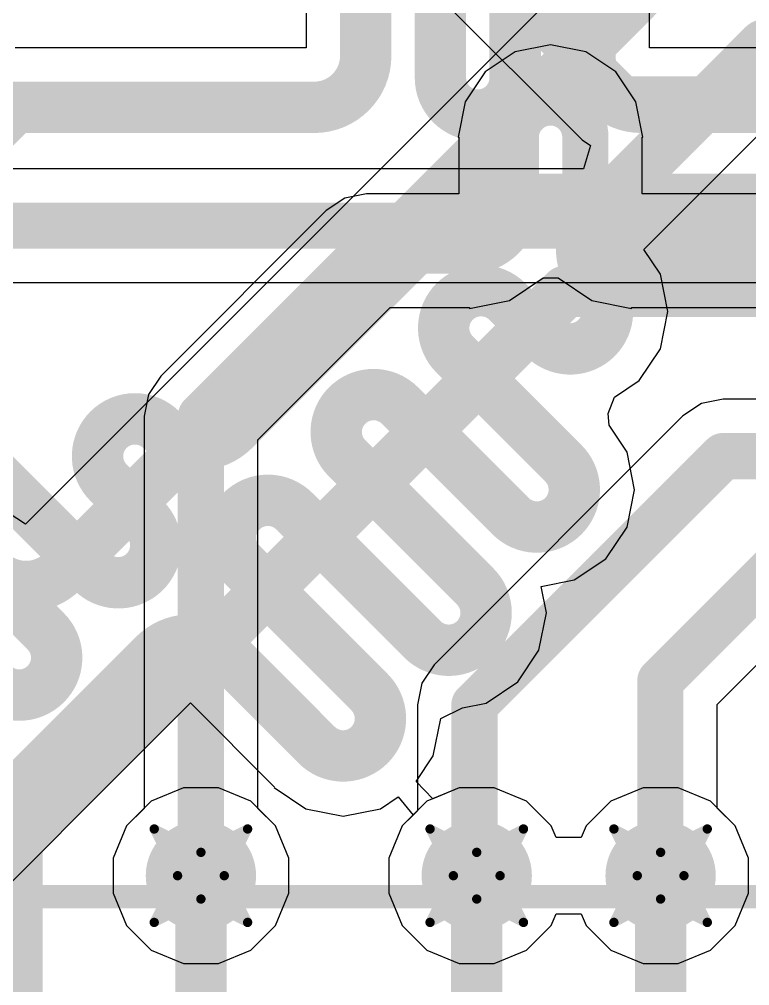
# Model space of a CAD drawing. Header units: inches. Extents: x -3 to 488, y -11 to 93.
# Drawn here: x 73.24 to 77.21, y 14.55 to 19.81 of the extents above; entities that cross this region are included whole.
import ezdxf

# ---------------------------------------------------------------- set-up
doc = ezdxf.new("R2010")
doc.units = ezdxf.units.IN
for name, color, linetype in [('Bottom Layer', 5, 'Continuous'), ('Drill Drawing', 1, 'Continuous'), ('Layer 1', 16, 'Continuous'), ('Layer 2', 76, 'Continuous'), ('Top Layer', 1, 'Continuous'), ('Top Overlay', 2, 'Continuous'), ('Via Holes', 16, 'Continuous')]:
    doc.layers.add(name, color=color, linetype=linetype)

msp = doc.modelspace()

# ---------------------------------------------------------------- hatches: boundary and pattern name
at = {"layer": 'Bottom Layer'}
h = msp.add_hatch(color=5, dxfattribs=at)
edge = h.paths.add_edge_path()
edge.add_arc((74.2274106, 15.15098316), 0.2999994, 0, 360)
h = msp.add_hatch(color=5, dxfattribs=at)
edge = h.paths.add_edge_path()
edge.add_arc((75.72753714, 15.15098824), 0.2999994, 0, 360)
h = msp.add_hatch(color=5, dxfattribs=at)
edge = h.paths.add_edge_path()
edge.add_arc((76.7275326, 15.1509857), 0.2999994, 0, 360)
at = {"layer": 'Layer 1'}
h = msp.add_hatch(color=16, dxfattribs=at)
edge = h.paths.add_edge_path()
edge.add_arc((74.2274106, 15.15098316), 0.2999994, 0, 360)
h = msp.add_hatch(color=16, dxfattribs=at)
edge = h.paths.add_edge_path()
edge.add_arc((75.72753714, 15.15098824), 0.2999994, 0, 360)
h = msp.add_hatch(color=16, dxfattribs=at)
edge = h.paths.add_edge_path()
edge.add_arc((76.7275326, 15.1509857), 0.2999994, 0, 360)
at = {"layer": 'Layer 2'}
h = msp.add_hatch(color=76, dxfattribs=at)
edge = h.paths.add_edge_path()
edge.add_arc((74.2274106, 15.15098316), 0.2999994, 0, 360)
h = msp.add_hatch(color=76, dxfattribs=at)
edge = h.paths.add_edge_path()
edge.add_arc((75.72753714, 15.15098824), 0.2999994, 0, 360)
h = msp.add_hatch(color=76, dxfattribs=at)
edge = h.paths.add_edge_path()
edge.add_arc((76.7275326, 15.1509857), 0.2999994, 0, 360)
at = {"layer": 'Top Layer'}
h = msp.add_hatch(color=1, dxfattribs=at)
edge = h.paths.add_edge_path()
edge.add_arc((74.2274106, 15.15098316), 0.2999994, 0, 360)
h = msp.add_hatch(color=1, dxfattribs=at)
edge = h.paths.add_edge_path()
edge.add_arc((75.72753714, 15.15098824), 0.2999994, 0, 360)
h = msp.add_hatch(color=1, dxfattribs=at)
edge = h.paths.add_edge_path()
edge.add_arc((76.7275326, 15.1509857), 0.2999994, 0, 360)
at = {"layer": 'Via Holes'}
h = msp.add_hatch(color=7, dxfattribs=at)
edge = h.paths.add_edge_path()
edge.add_arc((74.2274106, 15.15098316), 0.1499997, 0, 360)
h = msp.add_hatch(color=7, dxfattribs=at)
edge = h.paths.add_edge_path()
edge.add_arc((75.72753714, 15.15098824), 0.1499997, 0, 360)
h = msp.add_hatch(color=7, dxfattribs=at)
edge = h.paths.add_edge_path()
edge.add_arc((76.7275326, 15.1509857), 0.1499997, 0, 360)

# ---------------------------------------------------------------- linework, layer by layer
at = {"layer": 'Bottom Layer'}
for p, q in [((76.69967134, 20.4888084), (73.27275668, 17.06189374)), ((76.63629072, 18.55634338), (77.42360182, 19.34365448)), ((76.72628546, 18.42165734), (76.63629072, 18.55634338)), ((76.76669686, 18.21849036), (76.72628546, 18.42165734)), ((76.72628546, 18.01532338), (76.76669686, 18.21849036)), ((76.61120059999999, 17.84308598), (76.72628546, 18.01532338)), ((76.47650947999999, 17.7530887), (76.61120059999999, 17.84308598)), ((76.44307545999999, 17.66383564), (76.47650947999999, 17.7530887)), ((76.44715724, 17.6001426), (76.44307545999999, 17.66383564)), ((76.5454781, 17.45299278), (76.44715724, 17.6001426)), ((76.5858895, 17.2498258), (76.5454781, 17.45299278)), ((76.5454781, 17.04665882), (76.5858895, 17.2498258)), ((73.27275668, 17.06189374), (73.13807318, 17.15188594)), ((76.43039323999999, 16.87442142), (76.5454781, 17.04665882)), ((76.25815584, 16.75933656), (76.43039323999999, 16.87442142)), ((76.07772186, 16.72344636), (76.25815584, 16.75933656)), ((76.10625875999999, 16.57998462), (76.07772186, 16.72344636)), ((76.06584735999999, 16.37681764), (76.10625875999999, 16.57998462)), ((75.9507625, 16.20458024), (76.06584735999999, 16.37681764)), ((75.7785251, 16.08949538), (75.9507625, 16.20458024)), ((73.81550388, 15.73555654), (74.17032155999999, 16.09037422)), ((74.17032155999999, 16.09037422), (74.6280194, 15.63267638)), ((75.64936356, 16.06380328), (75.7785251, 16.08949538)), ((75.53152026, 16.00524866), (75.64936356, 16.06380328)), ((75.49110886, 15.80208422), (75.53152026, 16.00524866)), ((75.39872398, 15.66381932), (75.49110886, 15.80208422)), ((71.05126506, 12.97131772), (73.81550388, 15.73555654)), ((75.48809134, 15.56897318), (75.39872398, 15.66381932)), ((74.13237142, 15.62878256), (73.95675836, 15.55604204)), ((74.32244978, 15.62878256), (74.13237142, 15.62878256)), ((74.49806283999999, 15.55604204), (74.32244978, 15.62878256)), ((74.62802955999999, 15.63266114), (74.62521524, 15.62984682)), ((74.62521524, 15.62984682), (74.79745264, 15.51476196)), ((74.6280194, 15.63267638), (74.62802955999999, 15.63266114)), ((75.63249796, 15.62878764), (75.48809134, 15.56897318)), ((75.82257632, 15.62878764), (75.63249796, 15.62878764)), ((75.99818938, 15.55604712), (75.82257632, 15.62878764)), ((76.63249342, 15.6287851), (76.45688035999999, 15.55604458)), ((76.82257177999999, 15.6287851), (76.63249342, 15.6287851)), ((76.99818484, 15.55604458), (76.82257177999999, 15.6287851)), ((73.95675836, 15.55604204), (73.82235172, 15.4216354)), ((74.63246948, 15.4216354), (74.49806283999999, 15.55604204)), ((75.2037866, 15.51476196), (75.30084762, 15.57961578)), ((75.30084762, 15.57961578), (75.38180758, 15.4809698)), ((76.13259602, 15.42164048), (75.99818938, 15.55604712)), ((76.45688035999999, 15.55604458), (76.32247372, 15.42163794)), ((77.13259147999999, 15.42163794), (76.99818484, 15.55604458)), ((74.79745264, 15.51476196), (75.00061962, 15.47435056)), ((75.00061962, 15.47435056), (75.2037866, 15.51476196)), ((75.38180758, 15.4809698), (75.32247826, 15.42164048)), ((73.82235172, 15.4216354), (73.7496112, 15.24602234)), ((74.70521, 15.24602234), (74.63246948, 15.4216354)), ((75.32247826, 15.42164048), (75.24973774, 15.24602742)), ((76.15880374, 15.35837162), (76.13259602, 15.42164048)), ((76.32247372, 15.42163794), (76.29626853999999, 15.35837162)), ((77.205332, 15.24602488), (77.13259147999999, 15.42163794)), ((76.29626853999999, 15.35837162), (76.15880374, 15.35837162)), ((73.7496112, 15.24602234), (73.7496112, 15.05594398)), ((74.70521, 15.05594398), (74.70521, 15.24602234)), ((75.24973774, 15.24602742), (75.24973774, 15.05594906)), ((77.205332, 15.05594652), (77.205332, 15.24602488)), ((73.7496112, 15.05594398), (73.82235172, 14.88033092)), ((74.63246948, 14.88033092), (74.70521, 15.05594398)), ((75.24973774, 15.05594906), (75.32247826, 14.880336)), ((77.13259147999999, 14.88033346), (77.205332, 15.05594652)), ((76.13259602, 14.880336), (76.1588012, 14.94360232)), ((76.1588012, 14.94360232), (76.29626599999999, 14.94360232)), ((76.29626599999999, 14.94360232), (76.32247372, 14.88033346)), ((73.82235172, 14.88033092), (73.95675836, 14.74592428)), ((74.49806283999999, 14.74592428), (74.63246948, 14.88033092)), ((75.32247826, 14.880336), (75.4568849, 14.74592936)), ((75.99818938, 14.74592936), (76.13259602, 14.880336)), ((76.32247372, 14.88033346), (76.45688035999999, 14.74592682)), ((76.99818484, 14.74592682), (77.13259147999999, 14.88033346)), ((73.95675836, 14.74592428), (74.13237142, 14.67318376)), ((74.32244978, 14.67318376), (74.49806283999999, 14.74592428)), ((75.4568849, 14.74592936), (75.63249796, 14.67318884)), ((75.82257632, 14.67318884), (75.99818938, 14.74592936)), ((76.45688035999999, 14.74592682), (76.63249342, 14.6731863)), ((76.82257177999999, 14.6731863), (76.99818484, 14.74592682)), ((74.13237142, 14.67318376), (74.32244978, 14.67318376)), ((75.63249796, 14.67318884), (75.82257632, 14.67318884)), ((76.63249342, 14.6731863), (76.82257177999999, 14.6731863))]:
    msp.add_line(p, q, dxfattribs=at)
for points in [[(73.47373672, 16.80506418, 0.2794, 0.2794, 0), (76.92562211999999, 20.25694958, 0.2794, 0.2794, 0)], [(76.87024758, 19.24810984, 0.2794, 0.2794, 0), (77.28951268, 19.66737494, 0.2794, 0.2794, 0)], [(77.28951268, 19.66737494, 0.2794, 0.2794, 0), (94.62730884, 19.66737494, 0.2794, 0.2794, 0)], [(76.37946116, 18.75732342, 0.2794, 0.2794, 0), (76.87024758, 19.24810984, 0.2794, 0.2794, 0)], [(76.37945862, 18.3621934, 0.2794, 0.2794, -0.4142135623973009), (76.37946116, 18.75732342, 0.2794, 0.2794, 0)], [(76.37945608, 18.36219086, 0.2794, 0.2794, 0), (76.37945862, 18.3621934, 0.2794, 0.2794, 0)], [(76.37945862, 18.3621934, 0.2794, 0.2794, 0), (76.37947894, 18.36217308, 0.2794, 0.2794, 0)], [(76.37948148, 18.36217562, 0.2794, 0.2794, -0.4142135623730951), (76.37948148, 18.0748051, 0.2794, 0.2794, 0)], [(75.60714114, 18.27240948, 0.2794, 0.2794, -0.4142135623730951), (75.89451165999999, 18.27240948, 0.2794, 0.2794, 0)], [(75.60714114, 17.98503896, 0.2794, 0.2794, -0.4142187400102275), (75.60714368, 18.27241202, 0.2794, 0.2794, 0)], [(75.60714114, 18.27240948, 0.2794, 0.2794, 0), (75.60714368, 18.27241202, 0.2794, 0.2794, 0)], [(75.89450912, 18.27240694, 0.2794, 0.2794, 0), (76.09211096, 18.0748051, 0.2794, 0.2794, 0)], [(76.37948401999999, 18.07480764, 0.2794, 0.2794, -0.4142187400102273), (76.09211096, 18.0748051, 0.2794, 0.2794, 0)], [(76.37948148, 18.0748051, 0.2794, 0.2794, 0), (76.37948401999999, 18.07480764, 0.2794, 0.2794, 0)], [(75.60714114, 17.98503896, 0.2794, 0.2794, 0), (76.19867158, 17.39350852, 0.2794, 0.2794, 0)], [(75.02266428, 17.70741442, 0.2794, 0.2794, -0.4142135623730951), (75.3100348, 17.70741442, 0.2794, 0.2794, 0)], [(75.02266428, 17.4200439, 0.2794, 0.2794, -0.4142187400102275), (75.02266681999998, 17.70741696, 0.2794, 0.2794, 0)], [(75.02266428, 17.70741442, 0.2794, 0.2794, 0), (75.02266681999998, 17.70741696, 0.2794, 0.2794, 0)], [(75.31003226, 17.70741188, 0.2794, 0.2794, 0), (75.3100348, 17.70741442, 0.2794, 0.2794, 0)], [(75.3100348, 17.70741442, 0.2794, 0.2794, 0), (75.9113036, 17.10614054, 0.2794, 0.2794, 0)], [(75.02266428, 17.4200439, 0.2794, 0.2794, 0), (75.02266681999998, 17.42004644, 0.2794, 0.2794, 0)], [(75.02266681999998, 17.42004644, 0.2794, 0.2794, 0), (75.71904338, 16.72366988, 0.2794, 0.2794, 0)], [(76.19867412, 17.39351106, 0.2794, 0.2794, -0.4142135623730951), (76.19867412, 17.10614054, 0.2794, 0.2794, 0)], [(74.44792832, 17.13267846, 0.2794, 0.2794, -0.4142135623730951), (74.73529884, 17.13267846, 0.2794, 0.2794, 0)], [(74.44792832, 16.84530794, 0.2794, 0.2794, -0.4142187400102275), (74.44793086, 17.132681, 0.2794, 0.2794, 0)], [(74.44792832, 17.13267846, 0.2794, 0.2794, 0), (74.44793086, 17.132681, 0.2794, 0.2794, 0)], [(74.73529629999999, 17.13267592, 0.2794, 0.2794, 0), (74.73529884, 17.13267846, 0.2794, 0.2794, 0)], [(74.73529884, 17.13267846, 0.2794, 0.2794, 0), (75.43167286, 16.43630444, 0.2794, 0.2794, 0)], [(76.19867665999999, 17.10614308, 0.2794, 0.2794, -0.4142187400102273), (75.9113036, 17.10614054, 0.2794, 0.2794, 0)], [(76.19867412, 17.10614054, 0.2794, 0.2794, 0), (76.19867665999999, 17.10614308, 0.2794, 0.2794, 0)], [(74.44792832, 16.84530794, 0.2794, 0.2794, 0), (74.44793086, 16.84531048, 0.2794, 0.2794, 0)], [(74.44793086, 16.84531048, 0.2794, 0.2794, 0), (75.14430487999999, 16.14893646, 0.2794, 0.2794, 0)], [(73.47373672, 16.80506418, 0.2794, 0.2794, -0.414217327943648), (73.07860416, 16.80506418, 0.2794, 0.2794, 0)], [(75.71904083999999, 16.72366734, 0.2794, 0.2794, 0), (75.71904338, 16.72366988, 0.2794, 0.2794, 0)], [(75.71904338, 16.72366988, 0.2794, 0.2794, -0.414210973538755), (75.71904338, 16.4363019, 0.2794, 0.2794, 0)], [(73.97275527999999, 16.35061754, 0.2794, 0.2794, -0.4142173279678541), (74.36788784, 16.35061754, 0.2794, 0.2794, 0)], [(75.43167032, 16.4363019, 0.2794, 0.2794, 0), (75.43167286, 16.43630444, 0.2794, 0.2794, 0)], [(75.71904592, 16.43630444, 0.2794, 0.2794, -0.4142265065701155), (75.43167032, 16.4363019, 0.2794, 0.2794, 0)], [(75.71904338, 16.4363019, 0.2794, 0.2794, 0), (75.71904592, 16.43630444, 0.2794, 0.2794, 0)], [(73.58659908, 15.96446134, 0.2794, 0.2794, 0), (73.97275527999999, 16.35061754, 0.2794, 0.2794, 0)], [(74.36788784, 16.35061754, 0.2794, 0.2794, 0), (74.8569369, 15.86156848, 0.2794, 0.2794, 0)], [(75.14430234, 16.14893392, 0.2794, 0.2794, 0), (75.14430487999999, 16.14893646, 0.2794, 0.2794, 0)], [(75.14430487999999, 16.14893646, 0.2794, 0.2794, -0.4142135623730951), (75.14430487999999, 15.86156594, 0.2794, 0.2794, 0)], [(70.7275446, 13.10540686, 0.2794, 0.2794, 0), (73.58659908, 15.96446134, 0.2794, 0.2794, 0)], [(74.85693436, 15.86156594, 0.2794, 0.2794, 0), (74.8569369, 15.86156848, 0.2794, 0.2794, 0)], [(75.14430741999999, 15.86156848, 0.2794, 0.2794, -0.4142187400102273), (74.85693436, 15.86156594, 0.2794, 0.2794, 0)], [(75.14430487999999, 15.86156594, 0.2794, 0.2794, 0), (75.14430741999999, 15.86156848, 0.2794, 0.2794, 0)]]:
    msp.add_lwpolyline(points, format="xyseb", dxfattribs=at)
for points in [[(77.21966268, 19.66737494, 0.1397, 0.1397, 1), (77.35936267999999, 19.66737494, 0.1397, 0.1397, 1)], [(77.21966268, 19.66737494, 0.1397, 0.1397, 1), (77.35936267999999, 19.66737494, 0.1397, 0.1397, 1)], [(76.80039758, 19.24810984, 0.1397, 0.1397, 1), (76.94009758, 19.24810984, 0.1397, 0.1397, 1)], [(76.80039758, 19.24810984, 0.1397, 0.1397, 1), (76.94009758, 19.24810984, 0.1397, 0.1397, 1)], [(76.30961115999999, 18.75732342, 0.1397, 0.1397, 1), (76.44931116, 18.75732342, 0.1397, 0.1397, 1)], [(76.30961115999999, 18.75732342, 0.1397, 0.1397, 1), (76.44931116, 18.75732342, 0.1397, 0.1397, 1)], [(76.30960608, 18.36219086, 0.1397, 0.1397, 1), (76.44930607999999, 18.36219086, 0.1397, 0.1397, 1)], [(76.30960861999999, 18.3621934, 0.1397, 0.1397, 1), (76.44930862, 18.3621934, 0.1397, 0.1397, 1)], [(76.30960861999999, 18.3621934, 0.1397, 0.1397, 1), (76.44930862, 18.3621934, 0.1397, 0.1397, 1)], [(76.30960861999999, 18.3621934, 0.1397, 0.1397, 1), (76.44930862, 18.3621934, 0.1397, 0.1397, 1)], [(76.30962894, 18.36217308, 0.1397, 0.1397, 1), (76.44932894, 18.36217308, 0.1397, 0.1397, 1)], [(76.30963148, 18.36217562, 0.1397, 0.1397, 1), (76.44933148, 18.36217562, 0.1397, 0.1397, 1)], [(75.53729114000001, 18.27240948, 0.1397, 0.1397, 1), (75.67699113999998, 18.27240948, 0.1397, 0.1397, 1)], [(75.53729114000001, 18.27240948, 0.1397, 0.1397, 1), (75.67699113999998, 18.27240948, 0.1397, 0.1397, 1)], [(75.53729367999999, 18.27241202, 0.1397, 0.1397, 1), (75.67699368, 18.27241202, 0.1397, 0.1397, 1)], [(75.53729367999999, 18.27241202, 0.1397, 0.1397, 1), (75.67699368, 18.27241202, 0.1397, 0.1397, 1)], [(75.82465911999999, 18.27240694, 0.1397, 0.1397, 1), (75.96435912, 18.27240694, 0.1397, 0.1397, 1)], [(75.82466166, 18.27240948, 0.1397, 0.1397, 1), (75.96436166, 18.27240948, 0.1397, 0.1397, 1)], [(76.02226096, 18.0748051, 0.1397, 0.1397, 1), (76.16196096, 18.0748051, 0.1397, 0.1397, 1)], [(76.02226096, 18.0748051, 0.1397, 0.1397, 1), (76.16196096, 18.0748051, 0.1397, 0.1397, 1)], [(76.30963148, 18.0748051, 0.1397, 0.1397, 1), (76.44933148, 18.0748051, 0.1397, 0.1397, 1)], [(76.30963148, 18.0748051, 0.1397, 0.1397, 1), (76.44933148, 18.0748051, 0.1397, 0.1397, 1)], [(76.30963402, 18.07480764, 0.1397, 0.1397, 1), (76.44933402, 18.07480764, 0.1397, 0.1397, 1)], [(76.30963402, 18.07480764, 0.1397, 0.1397, 1), (76.44933402, 18.07480764, 0.1397, 0.1397, 1)], [(75.53729114000001, 17.98503896, 0.1397, 0.1397, 1), (75.67699113999998, 17.98503896, 0.1397, 0.1397, 1)], [(75.53729114000001, 17.98503896, 0.1397, 0.1397, 1), (75.67699113999998, 17.98503896, 0.1397, 0.1397, 1)], [(74.95281428, 17.70741442, 0.1397, 0.1397, 1), (75.09251428, 17.70741442, 0.1397, 0.1397, 1)], [(74.95281428, 17.70741442, 0.1397, 0.1397, 1), (75.09251428, 17.70741442, 0.1397, 0.1397, 1)], [(74.95281682, 17.70741696, 0.1397, 0.1397, 1), (75.09251682, 17.70741696, 0.1397, 0.1397, 1)], [(74.95281682, 17.70741696, 0.1397, 0.1397, 1), (75.09251682, 17.70741696, 0.1397, 0.1397, 1)], [(75.24018226, 17.70741188, 0.1397, 0.1397, 1), (75.37988225999999, 17.70741188, 0.1397, 0.1397, 1)], [(75.2401848, 17.70741442, 0.1397, 0.1397, 1), (75.3798848, 17.70741442, 0.1397, 0.1397, 1)], [(75.2401848, 17.70741442, 0.1397, 0.1397, 1), (75.3798848, 17.70741442, 0.1397, 0.1397, 1)], [(75.2401848, 17.70741442, 0.1397, 0.1397, 1), (75.3798848, 17.70741442, 0.1397, 0.1397, 1)], [(74.95281428, 17.4200439, 0.1397, 0.1397, 1), (75.09251428, 17.4200439, 0.1397, 0.1397, 1)], [(74.95281428, 17.4200439, 0.1397, 0.1397, 1), (75.09251428, 17.4200439, 0.1397, 0.1397, 1)], [(74.95281682, 17.42004644, 0.1397, 0.1397, 1), (75.09251682, 17.42004644, 0.1397, 0.1397, 1)], [(74.95281682, 17.42004644, 0.1397, 0.1397, 1), (75.09251682, 17.42004644, 0.1397, 0.1397, 1)], [(76.12882158, 17.39350852, 0.1397, 0.1397, 1), (76.26852158, 17.39350852, 0.1397, 0.1397, 1)], [(76.12882411999999, 17.39351106, 0.1397, 0.1397, 1), (76.26852412, 17.39351106, 0.1397, 0.1397, 1)], [(74.37807832, 17.13267846, 0.1397, 0.1397, 1), (74.51777831999999, 17.13267846, 0.1397, 0.1397, 1)], [(74.37807832, 17.13267846, 0.1397, 0.1397, 1), (74.51777831999999, 17.13267846, 0.1397, 0.1397, 1)], [(74.37808086, 17.132681, 0.1397, 0.1397, 1), (74.51778085999999, 17.132681, 0.1397, 0.1397, 1)], [(74.37808086, 17.132681, 0.1397, 0.1397, 1), (74.51778085999999, 17.132681, 0.1397, 0.1397, 1)], [(74.6654463, 17.13267592, 0.1397, 0.1397, 1), (74.8051463, 17.13267592, 0.1397, 0.1397, 1)], [(74.66544884, 17.13267846, 0.1397, 0.1397, 1), (74.80514884, 17.13267846, 0.1397, 0.1397, 1)], [(74.66544884, 17.13267846, 0.1397, 0.1397, 1), (74.80514884, 17.13267846, 0.1397, 0.1397, 1)], [(74.66544884, 17.13267846, 0.1397, 0.1397, 1), (74.80514884, 17.13267846, 0.1397, 0.1397, 1)], [(75.8414536, 17.10614054, 0.1397, 0.1397, 1), (75.9811536, 17.10614054, 0.1397, 0.1397, 1)], [(75.8414536, 17.10614054, 0.1397, 0.1397, 1), (75.9811536, 17.10614054, 0.1397, 0.1397, 1)], [(76.12882411999999, 17.10614054, 0.1397, 0.1397, 1), (76.26852412, 17.10614054, 0.1397, 0.1397, 1)], [(76.12882411999999, 17.10614054, 0.1397, 0.1397, 1), (76.26852412, 17.10614054, 0.1397, 0.1397, 1)], [(76.12882666, 17.10614308, 0.1397, 0.1397, 1), (76.26852665999999, 17.10614308, 0.1397, 0.1397, 1)], [(76.12882666, 17.10614308, 0.1397, 0.1397, 1), (76.26852665999999, 17.10614308, 0.1397, 0.1397, 1)], [(74.37807832, 16.84530794, 0.1397, 0.1397, 1), (74.51777831999999, 16.84530794, 0.1397, 0.1397, 1)], [(74.37807832, 16.84530794, 0.1397, 0.1397, 1), (74.51777831999999, 16.84530794, 0.1397, 0.1397, 1)], [(74.37808086, 16.84531048, 0.1397, 0.1397, 1), (74.51778085999999, 16.84531048, 0.1397, 0.1397, 1)], [(74.37808086, 16.84531048, 0.1397, 0.1397, 1), (74.51778085999999, 16.84531048, 0.1397, 0.1397, 1)], [(73.40388671999999, 16.80506418, 0.1397, 0.1397, 1), (73.54358672, 16.80506418, 0.1397, 0.1397, 1)], [(73.40388671999999, 16.80506418, 0.1397, 0.1397, 1), (73.54358672, 16.80506418, 0.1397, 0.1397, 1)], [(75.64919084, 16.72366734, 0.1397, 0.1397, 1), (75.78889084, 16.72366734, 0.1397, 0.1397, 1)], [(75.64919337999999, 16.72366988, 0.1397, 0.1397, 1), (75.78889337999999, 16.72366988, 0.1397, 0.1397, 1)], [(75.64919337999999, 16.72366988, 0.1397, 0.1397, 1), (75.78889337999999, 16.72366988, 0.1397, 0.1397, 1)], [(75.64919337999999, 16.72366988, 0.1397, 0.1397, 1), (75.78889337999999, 16.72366988, 0.1397, 0.1397, 1)], [(75.36182031999999, 16.4363019, 0.1397, 0.1397, 1), (75.50152032, 16.4363019, 0.1397, 0.1397, 1)], [(75.36182031999999, 16.4363019, 0.1397, 0.1397, 1), (75.50152032, 16.4363019, 0.1397, 0.1397, 1)], [(75.36182285999999, 16.43630444, 0.1397, 0.1397, 1), (75.50152286, 16.43630444, 0.1397, 0.1397, 1)], [(75.36182285999999, 16.43630444, 0.1397, 0.1397, 1), (75.50152286, 16.43630444, 0.1397, 0.1397, 1)], [(75.64919337999999, 16.4363019, 0.1397, 0.1397, 1), (75.78889337999999, 16.4363019, 0.1397, 0.1397, 1)], [(75.64919337999999, 16.4363019, 0.1397, 0.1397, 1), (75.78889337999999, 16.4363019, 0.1397, 0.1397, 1)], [(75.64919592, 16.43630444, 0.1397, 0.1397, 1), (75.78889592, 16.43630444, 0.1397, 0.1397, 1)], [(75.64919592, 16.43630444, 0.1397, 0.1397, 1), (75.78889592, 16.43630444, 0.1397, 0.1397, 1)], [(73.90290528, 16.35061754, 0.1397, 0.1397, 1), (74.04260528, 16.35061754, 0.1397, 0.1397, 1)], [(73.90290528, 16.35061754, 0.1397, 0.1397, 1), (74.04260528, 16.35061754, 0.1397, 0.1397, 1)], [(74.29803783999999, 16.35061754, 0.1397, 0.1397, 1), (74.43773784, 16.35061754, 0.1397, 0.1397, 1)], [(74.29803783999999, 16.35061754, 0.1397, 0.1397, 1), (74.43773784, 16.35061754, 0.1397, 0.1397, 1)], [(75.07445234, 16.14893392, 0.1397, 0.1397, 1), (75.21415234, 16.14893392, 0.1397, 0.1397, 1)], [(75.07445487999999, 16.14893646, 0.1397, 0.1397, 1), (75.21415488, 16.14893646, 0.1397, 0.1397, 1)], [(75.07445487999999, 16.14893646, 0.1397, 0.1397, 1), (75.21415488, 16.14893646, 0.1397, 0.1397, 1)], [(75.07445487999999, 16.14893646, 0.1397, 0.1397, 1), (75.21415488, 16.14893646, 0.1397, 0.1397, 1)], [(73.51674908, 15.96446134, 0.1397, 0.1397, 1), (73.65644908, 15.96446134, 0.1397, 0.1397, 1)], [(73.51674908, 15.96446134, 0.1397, 0.1397, 1), (73.65644908, 15.96446134, 0.1397, 0.1397, 1)], [(74.78708436, 15.86156594, 0.1397, 0.1397, 1), (74.92678436, 15.86156594, 0.1397, 0.1397, 1)], [(74.78708436, 15.86156594, 0.1397, 0.1397, 1), (74.92678436, 15.86156594, 0.1397, 0.1397, 1)], [(74.7870869, 15.86156848, 0.1397, 0.1397, 1), (74.9267869, 15.86156848, 0.1397, 0.1397, 1)], [(74.7870869, 15.86156848, 0.1397, 0.1397, 1), (74.9267869, 15.86156848, 0.1397, 0.1397, 1)], [(75.07445487999999, 15.86156594, 0.1397, 0.1397, 1), (75.21415488, 15.86156594, 0.1397, 0.1397, 1)], [(75.07445487999999, 15.86156594, 0.1397, 0.1397, 1), (75.21415488, 15.86156594, 0.1397, 0.1397, 1)], [(75.07445742, 15.86156848, 0.1397, 0.1397, 1), (75.21415742, 15.86156848, 0.1397, 0.1397, 1)], [(75.07445742, 15.86156848, 0.1397, 0.1397, 1), (75.21415742, 15.86156848, 0.1397, 0.1397, 1)]]:
    msp.add_lwpolyline(points, format="xyseb", close=True, dxfattribs=at)
at = {"layer": 'Drill Drawing'}
for points in [[(73.9734106, 15.40498316, 0.0508, 0.0508, 0), (74.2274106, 15.27798316, 0.0508, 0.0508, 0)], [(73.9734106, 15.40498316, 0.0508, 0.0508, 0), (74.1004106, 15.15098316, 0.0508, 0.0508, 0)], [(74.2274106, 15.27798316, 0.0508, 0.0508, 0), (74.48141059999999, 15.40498316, 0.0508, 0.0508, 0)], [(74.3544106, 15.15098316, 0.0508, 0.0508, 0), (74.48141059999999, 15.40498316, 0.0508, 0.0508, 0)], [(75.47353714, 15.40498824, 0.0508, 0.0508, 0), (75.72753714, 15.27798824, 0.0508, 0.0508, 0)], [(75.47353714, 15.40498824, 0.0508, 0.0508, 0), (75.60053714, 15.15098824, 0.0508, 0.0508, 0)], [(75.72753714, 15.27798824, 0.0508, 0.0508, 0), (75.98153714, 15.40498824, 0.0508, 0.0508, 0)], [(75.85453713999999, 15.15098824, 0.0508, 0.0508, 0), (75.98153714, 15.40498824, 0.0508, 0.0508, 0)], [(76.47353259999998, 15.4049857, 0.0508, 0.0508, 0), (76.7275326, 15.2779857, 0.0508, 0.0508, 0)], [(76.47353259999998, 15.4049857, 0.0508, 0.0508, 0), (76.6005326, 15.1509857, 0.0508, 0.0508, 0)], [(76.7275326, 15.2779857, 0.0508, 0.0508, 0), (76.9815326, 15.4049857, 0.0508, 0.0508, 0)], [(76.8545326, 15.1509857, 0.0508, 0.0508, 0), (76.9815326, 15.4049857, 0.0508, 0.0508, 0)], [(73.9734106, 14.89698316, 0.0508, 0.0508, 0), (74.1004106, 15.15098316, 0.0508, 0.0508, 0)], [(74.3544106, 15.15098316, 0.0508, 0.0508, 0), (74.48141059999999, 14.89698316, 0.0508, 0.0508, 0)], [(75.47353714, 14.89698824, 0.0508, 0.0508, 0), (75.60053714, 15.15098824, 0.0508, 0.0508, 0)], [(75.85453713999999, 15.15098824, 0.0508, 0.0508, 0), (75.98153714, 14.89698824, 0.0508, 0.0508, 0)], [(76.47353259999998, 14.8969857, 0.0508, 0.0508, 0), (76.6005326, 15.1509857, 0.0508, 0.0508, 0)], [(76.8545326, 15.1509857, 0.0508, 0.0508, 0), (76.9815326, 14.8969857, 0.0508, 0.0508, 0)], [(73.9734106, 14.89698316, 0.0508, 0.0508, 0), (74.2274106, 15.02398316, 0.0508, 0.0508, 0)], [(74.2274106, 15.02398316, 0.0508, 0.0508, 0), (74.48141059999999, 14.89698316, 0.0508, 0.0508, 0)], [(75.47353714, 14.89698824, 0.0508, 0.0508, 0), (75.72753714, 15.02398824, 0.0508, 0.0508, 0)], [(75.72753714, 15.02398824, 0.0508, 0.0508, 0), (75.98153714, 14.89698824, 0.0508, 0.0508, 0)], [(76.47353259999998, 14.8969857, 0.0508, 0.0508, 0), (76.7275326, 15.0239857, 0.0508, 0.0508, 0)], [(76.7275326, 15.0239857, 0.0508, 0.0508, 0), (76.9815326, 14.8969857, 0.0508, 0.0508, 0)]]:
    msp.add_lwpolyline(points, format="xyseb", dxfattribs=at)
for points in [[(73.9607106, 15.40498316, 0.0254, 0.0254, 1), (73.98611059999999, 15.40498316, 0.0254, 0.0254, 1)], [(73.9607106, 15.40498316, 0.0254, 0.0254, 1), (73.98611059999999, 15.40498316, 0.0254, 0.0254, 1)], [(74.4687106, 15.40498316, 0.0254, 0.0254, 1), (74.4941106, 15.40498316, 0.0254, 0.0254, 1)], [(74.4687106, 15.40498316, 0.0254, 0.0254, 1), (74.4941106, 15.40498316, 0.0254, 0.0254, 1)], [(75.46083714, 15.40498824, 0.0254, 0.0254, 1), (75.48623714, 15.40498824, 0.0254, 0.0254, 1)], [(75.46083714, 15.40498824, 0.0254, 0.0254, 1), (75.48623714, 15.40498824, 0.0254, 0.0254, 1)], [(75.96883713999999, 15.40498824, 0.0254, 0.0254, 1), (75.99423714, 15.40498824, 0.0254, 0.0254, 1)], [(75.96883713999999, 15.40498824, 0.0254, 0.0254, 1), (75.99423714, 15.40498824, 0.0254, 0.0254, 1)], [(76.4608326, 15.4049857, 0.0254, 0.0254, 1), (76.4862326, 15.4049857, 0.0254, 0.0254, 1)], [(76.4608326, 15.4049857, 0.0254, 0.0254, 1), (76.4862326, 15.4049857, 0.0254, 0.0254, 1)], [(76.9688326, 15.4049857, 0.0254, 0.0254, 1), (76.99423259999999, 15.4049857, 0.0254, 0.0254, 1)], [(76.9688326, 15.4049857, 0.0254, 0.0254, 1), (76.99423259999999, 15.4049857, 0.0254, 0.0254, 1)], [(74.21471059999999, 15.27798316, 0.0254, 0.0254, 1), (74.2401106, 15.27798316, 0.0254, 0.0254, 1)], [(74.21471059999999, 15.27798316, 0.0254, 0.0254, 1), (74.2401106, 15.27798316, 0.0254, 0.0254, 1)], [(75.71483713999999, 15.27798824, 0.0254, 0.0254, 1), (75.74023714, 15.27798824, 0.0254, 0.0254, 1)], [(75.71483713999999, 15.27798824, 0.0254, 0.0254, 1), (75.74023714, 15.27798824, 0.0254, 0.0254, 1)], [(76.7148326, 15.2779857, 0.0254, 0.0254, 1), (76.7402326, 15.2779857, 0.0254, 0.0254, 1)], [(76.7148326, 15.2779857, 0.0254, 0.0254, 1), (76.7402326, 15.2779857, 0.0254, 0.0254, 1)], [(74.0877106, 15.15098316, 0.0254, 0.0254, 1), (74.1131106, 15.15098316, 0.0254, 0.0254, 1)], [(74.0877106, 15.15098316, 0.0254, 0.0254, 1), (74.1131106, 15.15098316, 0.0254, 0.0254, 1)], [(74.3417106, 15.15098316, 0.0254, 0.0254, 1), (74.3671106, 15.15098316, 0.0254, 0.0254, 1)], [(74.3417106, 15.15098316, 0.0254, 0.0254, 1), (74.3671106, 15.15098316, 0.0254, 0.0254, 1)], [(75.58783713999999, 15.15098824, 0.0254, 0.0254, 1), (75.61323714, 15.15098824, 0.0254, 0.0254, 1)], [(75.58783713999999, 15.15098824, 0.0254, 0.0254, 1), (75.61323714, 15.15098824, 0.0254, 0.0254, 1)], [(75.84183714, 15.15098824, 0.0254, 0.0254, 1), (75.86723714, 15.15098824, 0.0254, 0.0254, 1)], [(75.84183714, 15.15098824, 0.0254, 0.0254, 1), (75.86723714, 15.15098824, 0.0254, 0.0254, 1)], [(76.5878326, 15.1509857, 0.0254, 0.0254, 1), (76.61323259999999, 15.1509857, 0.0254, 0.0254, 1)], [(76.5878326, 15.1509857, 0.0254, 0.0254, 1), (76.61323259999999, 15.1509857, 0.0254, 0.0254, 1)], [(76.8418326, 15.1509857, 0.0254, 0.0254, 1), (76.8672326, 15.1509857, 0.0254, 0.0254, 1)], [(76.8418326, 15.1509857, 0.0254, 0.0254, 1), (76.8672326, 15.1509857, 0.0254, 0.0254, 1)], [(74.21471059999999, 15.02398316, 0.0254, 0.0254, 1), (74.2401106, 15.02398316, 0.0254, 0.0254, 1)], [(74.21471059999999, 15.02398316, 0.0254, 0.0254, 1), (74.2401106, 15.02398316, 0.0254, 0.0254, 1)], [(75.71483713999999, 15.02398824, 0.0254, 0.0254, 1), (75.74023714, 15.02398824, 0.0254, 0.0254, 1)], [(75.71483713999999, 15.02398824, 0.0254, 0.0254, 1), (75.74023714, 15.02398824, 0.0254, 0.0254, 1)], [(76.7148326, 15.0239857, 0.0254, 0.0254, 1), (76.7402326, 15.0239857, 0.0254, 0.0254, 1)], [(76.7148326, 15.0239857, 0.0254, 0.0254, 1), (76.7402326, 15.0239857, 0.0254, 0.0254, 1)], [(73.9607106, 14.89698316, 0.0254, 0.0254, 1), (73.98611059999999, 14.89698316, 0.0254, 0.0254, 1)], [(73.9607106, 14.89698316, 0.0254, 0.0254, 1), (73.98611059999999, 14.89698316, 0.0254, 0.0254, 1)], [(74.4687106, 14.89698316, 0.0254, 0.0254, 1), (74.4941106, 14.89698316, 0.0254, 0.0254, 1)], [(74.4687106, 14.89698316, 0.0254, 0.0254, 1), (74.4941106, 14.89698316, 0.0254, 0.0254, 1)], [(75.46083714, 14.89698824, 0.0254, 0.0254, 1), (75.48623714, 14.89698824, 0.0254, 0.0254, 1)], [(75.46083714, 14.89698824, 0.0254, 0.0254, 1), (75.48623714, 14.89698824, 0.0254, 0.0254, 1)], [(75.96883713999999, 14.89698824, 0.0254, 0.0254, 1), (75.99423714, 14.89698824, 0.0254, 0.0254, 1)], [(75.96883713999999, 14.89698824, 0.0254, 0.0254, 1), (75.99423714, 14.89698824, 0.0254, 0.0254, 1)], [(76.4608326, 14.8969857, 0.0254, 0.0254, 1), (76.4862326, 14.8969857, 0.0254, 0.0254, 1)], [(76.4608326, 14.8969857, 0.0254, 0.0254, 1), (76.4862326, 14.8969857, 0.0254, 0.0254, 1)], [(76.9688326, 14.8969857, 0.0254, 0.0254, 1), (76.99423259999999, 14.8969857, 0.0254, 0.0254, 1)], [(76.9688326, 14.8969857, 0.0254, 0.0254, 1), (76.99423259999999, 14.8969857, 0.0254, 0.0254, 1)]]:
    msp.add_lwpolyline(points, format="xyseb", close=True, dxfattribs=at)
at = {"layer": 'Layer 1'}
for p, q in [((67.09374186, 28.3587444), (76.30012172, 19.15236708)), ((76.30012172, 19.15236708), (76.30013188, 19.15235184)), ((76.30013188, 19.15235184), (76.34588235999999, 19.12178294)), ((76.34588235999999, 19.12178294), (76.30735818, 18.99478294)), ((76.30735818, 18.99478294), (71.49927025999999, 18.99478294)), ((71.37109423999999, 18.37583066), (93.02197296, 18.37583066)), ((74.13237142, 15.62878256), (73.95675836, 15.55604204)), ((74.32244978, 15.62878256), (74.13237142, 15.62878256)), ((74.49806283999999, 15.55604204), (74.32244978, 15.62878256)), ((75.63249796, 15.62878764), (75.4568849, 15.55604712)), ((75.82257632, 15.62878764), (75.63249796, 15.62878764)), ((75.99818938, 15.55604712), (75.82257632, 15.62878764)), ((76.63249342, 15.6287851), (76.45688035999999, 15.55604458)), ((76.82257177999999, 15.6287851), (76.63249342, 15.6287851)), ((76.99818484, 15.55604458), (76.82257177999999, 15.6287851)), ((73.95675836, 15.55604204), (73.82235172, 15.4216354)), ((74.63246948, 15.4216354), (74.49806283999999, 15.55604204)), ((75.4568849, 15.55604712), (75.32247826, 15.42164048)), ((76.13259602, 15.42164048), (75.99818938, 15.55604712)), ((76.45688035999999, 15.55604458), (76.32247372, 15.42163794)), ((77.13259147999999, 15.42163794), (76.99818484, 15.55604458)), ((73.82235172, 15.4216354), (73.7496112, 15.24602234)), ((74.70521, 15.24602234), (74.63246948, 15.4216354)), ((75.32247826, 15.42164048), (75.24973774, 15.24602742)), ((76.15880374, 15.35837162), (76.13259602, 15.42164048)), ((76.32247372, 15.42163794), (76.29626853999999, 15.35837162)), ((77.205332, 15.24602488), (77.13259147999999, 15.42163794)), ((76.29626853999999, 15.35837162), (76.15880374, 15.35837162)), ((73.7496112, 15.24602234), (73.7496112, 15.05594398)), ((74.70521, 15.05594398), (74.70521, 15.24602234)), ((75.24973774, 15.24602742), (75.24973774, 15.05594906)), ((77.205332, 15.05594652), (77.205332, 15.24602488)), ((73.7496112, 15.05594398), (73.82235172, 14.88033092)), ((74.63246948, 14.88033092), (74.70521, 15.05594398)), ((75.24973774, 15.05594906), (75.32247826, 14.880336)), ((77.13259147999999, 14.88033346), (77.205332, 15.05594652)), ((76.13259602, 14.880336), (76.1588012, 14.94360232)), ((76.1588012, 14.94360232), (76.29626599999999, 14.94360232)), ((76.29626599999999, 14.94360232), (76.32247372, 14.88033346)), ((73.82235172, 14.88033092), (73.95675836, 14.74592428)), ((74.49806283999999, 14.74592428), (74.63246948, 14.88033092)), ((75.32247826, 14.880336), (75.4568849, 14.74592936)), ((75.99818938, 14.74592936), (76.13259602, 14.880336)), ((76.32247372, 14.88033346), (76.45688035999999, 14.74592682)), ((76.99818484, 14.74592682), (77.13259147999999, 14.88033346)), ((73.95675836, 14.74592428), (74.13237142, 14.67318376)), ((74.32244978, 14.67318376), (74.49806283999999, 14.74592428)), ((75.4568849, 14.74592936), (75.63249796, 14.67318884)), ((75.82257632, 14.67318884), (75.99818938, 14.74592936)), ((76.45688035999999, 14.74592682), (76.63249342, 14.6731863)), ((76.82257177999999, 14.6731863), (76.99818484, 14.74592682)), ((74.13237142, 14.67318376), (74.32244978, 14.67318376)), ((75.63249796, 14.67318884), (75.82257632, 14.67318884)), ((76.63249342, 14.6731863), (76.82257177999999, 14.6731863))]:
    msp.add_line(p, q, dxfattribs=at)
for points in [[(67.31257556, 28.5775781, 0.25146, 0.25146, 0), (76.51896812, 19.37118554, 0.25146, 0.25146, 0)], [(76.51896558, 19.37118554, 0.25146, 0.25146, 0), (105.69569666, 19.37119062, 0.25146, 0.25146, 0)], [(71.37108153999999, 18.6853068, 0.25146, 0.25146, 0), (99.84477618, 18.6853068, 0.25146, 0.25146, 0)]]:
    msp.add_lwpolyline(points, format="xyseb", dxfattribs=at)
for points in [[(76.45610058, 19.37118554, 0.12573, 0.12573, 1), (76.58183057999999, 19.37118554, 0.12573, 0.12573, 1)], [(76.45610312, 19.37118554, 0.12573, 0.12573, 1), (76.58183312, 19.37118554, 0.12573, 0.12573, 1)]]:
    msp.add_lwpolyline(points, format="xyseb", close=True, dxfattribs=at)
at = {"layer": 'Layer 2'}
for p, q in [((76.12908828, 19.66845698), (75.93682298, 19.6302122)), ((76.32135358, 19.6302122), (76.12908828, 19.66845698)), ((75.93682298, 19.6302122), (75.77382863999999, 19.52130208)), ((76.48434792, 19.52130208), (76.32135358, 19.6302122)), ((75.77382863999999, 19.52130208), (75.66491852, 19.35830774)), ((76.59325804, 19.35830774), (76.48434792, 19.52130208)), ((75.66491852, 19.35830774), (75.62667374, 19.16604244)), ((76.63150282, 19.16604244), (76.59325804, 19.35830774)), ((75.62667374, 19.16604244), (75.63038214, 19.16604244)), ((75.63038214, 19.16604244), (75.63038214, 18.85925108)), ((76.62779442, 18.85925108), (76.62779442, 19.16604244)), ((76.62779442, 19.16604244), (76.63150282, 19.16604244)), ((75.00974837999999, 18.83569512), (74.90934471999999, 18.76860864)), ((75.12817842, 18.85925362), (75.00974837999999, 18.83569512)), ((75.12819112, 18.85925108), (75.12817842, 18.85925362)), ((75.63038214, 18.85925108), (75.12819112, 18.85925108)), ((92.56089691999999, 18.85925108), (76.62779442, 18.85925108)), ((74.90933964, 18.76860102), (74.0085769, 17.86784082)), ((74.90934471999999, 18.76860864), (74.90933964, 18.76860102)), ((75.90494598, 18.27844452), (76.08852193999999, 18.40110874)), ((76.08852193999999, 18.40110874), (76.16965461999999, 18.40110874)), ((76.16965461999999, 18.40110874), (76.35323058, 18.27844452)), ((74.53688673999999, 17.52081586), (75.25636714, 18.2402988)), ((75.25636714, 18.2402988), (75.68839827999999, 18.2402988)), ((75.68839827999999, 18.2353712), (75.90494598, 18.27844452)), ((75.68839827999999, 18.2402988), (75.68839827999999, 18.2353712)), ((76.35323058, 18.27844452), (76.56977828, 18.2353712)), ((76.56977828, 18.2353712), (76.56977828, 18.2402988)), ((76.56977828, 18.2402988), (84.21876984, 18.2402988)), ((74.0085769, 17.86784082), (73.94149296, 17.7674397)), ((73.94149296, 17.7674397), (73.91793192, 17.64900712)), ((76.9495159, 17.71829324), (76.84911224, 17.65120676)), ((77.06794594, 17.74185174), (76.9495159, 17.71829324)), ((77.06795864, 17.7418492), (77.06794594, 17.74185174)), ((83.99563592, 17.7418492), (77.06795864, 17.7418492)), ((73.91793192, 17.64900712), (73.91793446, 17.64899442)), ((73.91793446, 17.64899442), (73.91793446, 15.51721814)), ((76.84910716, 17.65119914), (75.49594248, 16.298037)), ((76.84911224, 17.65120676), (76.84910716, 17.65119914)), ((74.53688673999999, 15.51721814), (74.53688673999999, 17.52081586)), ((77.0356473, 16.08248752), (77.4725273, 16.51936752)), ((75.49594248, 16.298037), (75.42885854, 16.19763588)), ((75.42885854, 16.19763588), (75.4052975, 16.0792033)), ((75.4052975, 16.0792033), (75.40530004, 16.0791906)), ((75.40530004, 16.0791906), (75.40530004, 15.50446226)), ((77.0356473, 15.51858212), (77.0356473, 16.08248752)), ((73.91793446, 15.51721814), (73.82235172, 15.4216354)), ((74.63246948, 15.4216354), (74.53688673999999, 15.51721814)), ((75.40530004, 15.50446226), (75.32247826, 15.42164048)), ((77.13259147999999, 15.42163794), (77.0356473, 15.51858212)), ((73.82235172, 15.4216354), (73.7496112, 15.24602234)), ((74.70521, 15.24602234), (74.63246948, 15.4216354)), ((75.32247826, 15.42164048), (75.24973774, 15.24602742)), ((77.205332, 15.24602488), (77.13259147999999, 15.42163794)), ((73.7496112, 15.24602234), (73.7496112, 15.05594398)), ((74.70521, 15.05594398), (74.70521, 15.24602234)), ((75.24973774, 15.24602742), (75.24973774, 15.05594906)), ((77.205332, 15.05594652), (77.205332, 15.24602488)), ((73.7496112, 15.05594398), (73.82235172, 14.88033092)), ((74.63246948, 14.88033092), (74.70521, 15.05594398)), ((75.24973774, 15.05594906), (75.32247826, 14.880336)), ((77.13259147999999, 14.88033346), (77.205332, 15.05594652)), ((76.13259602, 14.880336), (76.1588012, 14.94360232)), ((76.1588012, 14.94360232), (76.29626599999999, 14.94360232)), ((76.29626599999999, 14.94360232), (76.32247372, 14.88033346)), ((73.82235172, 14.88033092), (73.95675836, 14.74592428)), ((74.49806283999999, 14.74592428), (74.63246948, 14.88033092)), ((75.32247826, 14.880336), (75.4568849, 14.74592936)), ((75.99818938, 14.74592936), (76.13259602, 14.880336)), ((76.32247372, 14.88033346), (76.45688035999999, 14.74592682)), ((76.99818484, 14.74592682), (77.13259147999999, 14.88033346)), ((73.95675836, 14.74592428), (74.13237142, 14.67318376)), ((74.32244978, 14.67318376), (74.49806283999999, 14.74592428)), ((75.4568849, 14.74592936), (75.63249796, 14.67318884)), ((75.82257632, 14.67318884), (75.99818938, 14.74592936)), ((76.45688035999999, 14.74592682), (76.63249342, 14.6731863)), ((76.82257177999999, 14.6731863), (76.99818484, 14.74592682)), ((74.13237142, 14.67318376), (74.32244978, 14.67318376)), ((75.63249796, 14.67318884), (75.82257632, 14.67318884)), ((76.63249342, 14.6731863), (76.82257177999999, 14.6731863))]:
    msp.add_line(p, q, dxfattribs=at)
for points in [[(75.93985828, 19.16604244, 0.25146, 0.25146, -0.9999999999999999), (76.31831828, 19.16604244, 0.25146, 0.25146, 0)], [(75.93985828, 18.80123494, 0.25146, 0.25146, 0), (75.93985828, 19.16604244, 0.25146, 0.25146, 0)], [(76.31831828, 18.80123494, 0.25146, 0.25146, 0), (76.31831828, 19.16604244, 0.25146, 0.25146, 0)], [(75.93985828, 18.80123494, 0.25146, 0.25146, -0.4142135623730951), (75.68839827999999, 18.54977494, 0.25146, 0.25146, 0)], [(76.56977828, 18.54977494, 0.25146, 0.25146, -0.4142135623730951), (76.31831828, 18.80123494, 0.25146, 0.25146, 0)], [(74.2274106, 17.64900712, 0.25146, 0.25146, 0), (75.12817842, 18.54977494, 0.25146, 0.25146, 0)], [(75.12817842, 18.54977494, 0.25146, 0.25146, 0), (75.56265558, 18.54977494, 0.25146, 0.25146, 0)], [(75.56265558, 18.54977494, 0.25146, 0.25146, 0), (75.68839827999999, 18.54977494, 0.25146, 0.25146, 0)], [(76.56977828, 18.54977494, 0.25146, 0.25146, 0), (77.5832078, 18.54977494, 0.25146, 0.25146, 0)], [(74.2274106, 15.15098316, 0.25146, 0.25146, 0), (74.2274106, 17.64900712, 0.25146, 0.25146, 0)], [(75.71477618, 16.0792033, 0.25146, 0.25146, 0), (77.06794594, 17.43237306, 0.25146, 0.25146, 0)], [(77.06794594, 17.43237306, 0.25146, 0.25146, 0), (84.05065739999999, 17.43237306, 0.25146, 0.25146, 0)], [(76.72617115999999, 16.21067878, 0.25146, 0.25146, 0), (77.34433604, 16.82884366, 0.25146, 0.25146, 0)], [(76.72617115999999, 15.1509857, 0.25146, 0.25146, 0), (76.72617115999999, 16.21067878, 0.25146, 0.25146, 0)], [(75.71477618, 15.15098824, 0.25146, 0.25146, 0), (75.71477618, 16.0792033, 0.25146, 0.25146, 0)]]:
    msp.add_lwpolyline(points, format="xyseb", dxfattribs=at)
for points in [[(75.87699328, 19.16604244, 0.12573, 0.12573, 1), (76.00272328, 19.16604244, 0.12573, 0.12573, 1)], [(75.87699328, 19.16604244, 0.12573, 0.12573, 1), (76.00272328, 19.16604244, 0.12573, 0.12573, 1)], [(76.25545328, 19.16604244, 0.12573, 0.12573, 1), (76.38118328, 19.16604244, 0.12573, 0.12573, 1)], [(76.25545328, 19.16604244, 0.12573, 0.12573, 1), (76.38118328, 19.16604244, 0.12573, 0.12573, 1)], [(75.87699328, 18.80123494, 0.12573, 0.12573, 1), (76.00272328, 18.80123494, 0.12573, 0.12573, 1)], [(75.87699328, 18.80123494, 0.12573, 0.12573, 1), (76.00272328, 18.80123494, 0.12573, 0.12573, 1)], [(76.25545328, 18.80123494, 0.12573, 0.12573, 1), (76.38118328, 18.80123494, 0.12573, 0.12573, 1)], [(76.25545328, 18.80123494, 0.12573, 0.12573, 1), (76.38118328, 18.80123494, 0.12573, 0.12573, 1)], [(75.06531342, 18.54977494, 0.12573, 0.12573, 1), (75.19104342, 18.54977494, 0.12573, 0.12573, 1)], [(75.06531342, 18.54977494, 0.12573, 0.12573, 1), (75.19104342, 18.54977494, 0.12573, 0.12573, 1)], [(75.49979058, 18.54977494, 0.12573, 0.12573, 1), (75.62552058, 18.54977494, 0.12573, 0.12573, 1)], [(75.49979058, 18.54977494, 0.12573, 0.12573, 1), (75.62552058, 18.54977494, 0.12573, 0.12573, 1)], [(75.62553327999998, 18.54977494, 0.12573, 0.12573, 1), (75.75126327999999, 18.54977494, 0.12573, 0.12573, 1)], [(75.62553327999998, 18.54977494, 0.12573, 0.12573, 1), (75.75126327999999, 18.54977494, 0.12573, 0.12573, 1)], [(76.50691328, 18.54977494, 0.12573, 0.12573, 1), (76.63264328, 18.54977494, 0.12573, 0.12573, 1)], [(76.50691328, 18.54977494, 0.12573, 0.12573, 1), (76.63264328, 18.54977494, 0.12573, 0.12573, 1)], [(74.1645456, 17.64900712, 0.12573, 0.12573, 1), (74.2902756, 17.64900712, 0.12573, 0.12573, 1)], [(74.1645456, 17.64900712, 0.12573, 0.12573, 1), (74.2902756, 17.64900712, 0.12573, 0.12573, 1)], [(77.00508094, 17.43237306, 0.12573, 0.12573, 1), (77.13081093999999, 17.43237306, 0.12573, 0.12573, 1)], [(77.00508094, 17.43237306, 0.12573, 0.12573, 1), (77.13081093999999, 17.43237306, 0.12573, 0.12573, 1)], [(76.66330615999999, 16.21067878, 0.12573, 0.12573, 1), (76.78903616, 16.21067878, 0.12573, 0.12573, 1)], [(76.66330615999999, 16.21067878, 0.12573, 0.12573, 1), (76.78903616, 16.21067878, 0.12573, 0.12573, 1)], [(75.65191118, 16.0792033, 0.12573, 0.12573, 1), (75.77764118, 16.0792033, 0.12573, 0.12573, 1)], [(75.65191118, 16.0792033, 0.12573, 0.12573, 1), (75.77764118, 16.0792033, 0.12573, 0.12573, 1)], [(74.1645456, 15.15098316, 0.12573, 0.12573, 1), (74.2902756, 15.15098316, 0.12573, 0.12573, 1)], [(75.65191118, 15.15098824, 0.12573, 0.12573, 1), (75.77764118, 15.15098824, 0.12573, 0.12573, 1)], [(76.66330615999999, 15.1509857, 0.12573, 0.12573, 1), (76.78903616, 15.1509857, 0.12573, 0.12573, 1)]]:
    msp.add_lwpolyline(points, format="xyseb", close=True, dxfattribs=at)
at = {"layer": 'Top Layer'}
for p, q in [((74.79996978, 20.07845362), (74.79996978, 19.6525642)), ((76.66661069999999, 19.6525642), (76.66661069999999, 19.99650052)), ((74.79996978, 19.6525642), (73.21724498, 19.6525642)), ((88.49684866, 19.6525642), (76.66661069999999, 19.6525642))]:
    msp.add_line(p, q, dxfattribs=at)
for points in [[(75.12369024, 19.60824374, 0.2794, 0.2794, 0), (75.12369024, 20.07845362, 0.2794, 0.2794, 0)], [(75.53009023999999, 19.4892422, 0.2794, 0.2794, 0), (75.53009023999999, 20.07845362, 0.2794, 0.2794, 0)], [(75.93649024, 19.4892422, 0.2794, 0.2794, 0), (75.93649024, 19.99650052, 0.2794, 0.2794, 0)], [(76.34289024, 19.60824374, 0.2794, 0.2794, 0), (76.34289024, 19.99650052, 0.2794, 0.2794, 0)], [(75.12369024, 19.60824374, 0.2794, 0.2794, -0.4142135623730951), (74.84429023999999, 19.32884374, 0.2794, 0.2794, 0)], [(76.62229023999998, 19.32884374, 0.2794, 0.2794, -0.4142135623730951), (76.34289024, 19.60824374, 0.2794, 0.2794, 0)], [(75.93649024, 19.4892422, 0.2794, 0.2794, -0.9999999999999999), (75.53009023999999, 19.4892422, 0.2794, 0.2794, 0)], [(71.2274166, 17.33901536, 0.2794, 0.2794, 0), (73.21724498, 19.32884374, 0.2794, 0.2794, 0)], [(73.21724498, 19.32884374, 0.2794, 0.2794, 0), (74.70457753999999, 19.32884374, 0.2794, 0.2794, 0)], [(74.70457753999999, 19.32884374, 0.2794, 0.2794, 0), (74.84429023999999, 19.32884374, 0.2794, 0.2794, 0)], [(76.62229023999998, 19.32884374, 0.2794, 0.2794, 0), (77.8675354, 19.32884374, 0.2794, 0.2794, 0)], [(75.3814723, 18.54977494, 0.2794, 0.2794, 0), (75.66053955999999, 18.8288422, 0.2794, 0.2794, 0)], [(75.66053955999999, 18.8288422, 0.2794, 0.2794, 0), (92.28749893999999, 18.8288422, 0.2794, 0.2794, 0)], [(74.40714353999999, 17.57544618, 0.2794, 0.2794, 0), (75.3814723, 18.54977494, 0.2794, 0.2794, 0)], [(73.22741513999999, 15.34559796, 0.2794, 0.2794, 0), (76.21066038, 18.3288432, 0.2794, 0.2794, 0)], [(76.21066038, 18.3288432, 0.2794, 0.2794, 0), (80.27946098, 18.3288432, 0.2794, 0.2794, 0)], [(73.72462522000001, 17.57546142, 0.2794, 0.2794, -0.4142135623730951), (74.01199574, 17.57546142, 0.2794, 0.2794, 0)], [(73.72462522000001, 17.2880909, 0.2794, 0.2794, -0.4142187400102275), (73.72462775999999, 17.57546396, 0.2794, 0.2794, 0)], [(73.72462522000001, 17.57546142, 0.2794, 0.2794, 0), (73.72462775999999, 17.57546396, 0.2794, 0.2794, 0)], [(74.01199319999999, 17.57545888, 0.2794, 0.2794, 0), (74.01201098, 17.57544618, 0.2794, 0.2794, 0)], [(74.01200844, 17.57544364, 0.2794, 0.2794, 0), (74.01201098, 17.57544618, 0.2794, 0.2794, 0)], [(74.40714353999999, 17.57544618, 0.2794, 0.2794, -0.414217327943648), (74.01201098, 17.57544618, 0.2794, 0.2794, 0)], [(72.99267342, 17.44530674, 0.2794, 0.2794, 0), (73.63485908, 16.80312108, 0.2794, 0.2794, 0)], [(73.72462522000001, 17.2880909, 0.2794, 0.2794, 0), (73.92222706, 17.09048906, 0.2794, 0.2794, 0)], [(72.70530797999999, 17.1579413, 0.2794, 0.2794, 0), (73.38339908, 16.47985528, 0.2794, 0.2794, 0)], [(73.9222296, 17.0904916, 0.2794, 0.2794, -0.4142135623730951), (73.9222296, 16.80312108, 0.2794, 0.2794, 0)], [(73.92223213999999, 16.80312362, 0.2794, 0.2794, -0.4142187400102273), (73.63485908, 16.80312108, 0.2794, 0.2794, 0)], [(73.9222296, 16.80312108, 0.2794, 0.2794, 0), (73.92223213999999, 16.80312362, 0.2794, 0.2794, 0)], [(73.38340162, 16.47985782, 0.2794, 0.2794, -0.4142187400102273), (73.38339908, 16.19248476, 0.2794, 0.2794, 0)], [(73.38340162, 16.1924873, 0.2794, 0.2794, -0.4142135623730951), (73.0960311, 16.1924873, 0.2794, 0.2794, 0)], [(73.38339908, 16.19248476, 0.2794, 0.2794, 0), (73.38340162, 16.1924873, 0.2794, 0.2794, 0)], [(73.22741513999999, 13.63778324, 0.2794, 0.2794, 0), (73.22741513999999, 15.34559796, 0.2794, 0.2794, 0)], [(74.2274106, 13.6377807, 0.2794, 0.2794, 0), (74.2274106, 15.15098316, 0.2794, 0.2794, 0)], [(75.72753714, 13.63778578, 0.2794, 0.2794, 0), (75.72753714, 15.15098824, 0.2794, 0.2794, 0)], [(76.7275326, 13.63778324, 0.2794, 0.2794, 0), (76.7275326, 15.1509857, 0.2794, 0.2794, 0)]]:
    msp.add_lwpolyline(points, format="xyseb", dxfattribs=at)
for points in [[(75.05384023999999, 19.60824374, 0.1397, 0.1397, 1), (75.19354023999999, 19.60824374, 0.1397, 0.1397, 1)], [(75.05384023999999, 19.60824374, 0.1397, 0.1397, 1), (75.19354023999999, 19.60824374, 0.1397, 0.1397, 1)], [(76.27304023999999, 19.60824374, 0.1397, 0.1397, 1), (76.41274023999999, 19.60824374, 0.1397, 0.1397, 1)], [(76.27304023999999, 19.60824374, 0.1397, 0.1397, 1), (76.41274023999999, 19.60824374, 0.1397, 0.1397, 1)], [(75.46024023999999, 19.4892422, 0.1397, 0.1397, 1), (75.59994024, 19.4892422, 0.1397, 0.1397, 1)], [(75.46024023999999, 19.4892422, 0.1397, 0.1397, 1), (75.59994024, 19.4892422, 0.1397, 0.1397, 1)], [(75.86664024, 19.4892422, 0.1397, 0.1397, 1), (76.00634024, 19.4892422, 0.1397, 0.1397, 1)], [(75.86664024, 19.4892422, 0.1397, 0.1397, 1), (76.00634024, 19.4892422, 0.1397, 0.1397, 1)], [(73.14739498, 19.32884374, 0.1397, 0.1397, 1), (73.28709497999999, 19.32884374, 0.1397, 0.1397, 1)], [(73.14739498, 19.32884374, 0.1397, 0.1397, 1), (73.28709497999999, 19.32884374, 0.1397, 0.1397, 1)], [(74.63472754, 19.32884374, 0.1397, 0.1397, 1), (74.77442753999999, 19.32884374, 0.1397, 0.1397, 1)], [(74.63472754, 19.32884374, 0.1397, 0.1397, 1), (74.77442753999999, 19.32884374, 0.1397, 0.1397, 1)], [(74.77444024, 19.32884374, 0.1397, 0.1397, 1), (74.91414024, 19.32884374, 0.1397, 0.1397, 1)], [(74.77444024, 19.32884374, 0.1397, 0.1397, 1), (74.91414024, 19.32884374, 0.1397, 0.1397, 1)], [(76.55244024, 19.32884374, 0.1397, 0.1397, 1), (76.69214024, 19.32884374, 0.1397, 0.1397, 1)], [(76.55244024, 19.32884374, 0.1397, 0.1397, 1), (76.69214024, 19.32884374, 0.1397, 0.1397, 1)], [(75.59068956, 18.8288422, 0.1397, 0.1397, 1), (75.73038955999999, 18.8288422, 0.1397, 0.1397, 1)], [(75.59068956, 18.8288422, 0.1397, 0.1397, 1), (75.73038955999999, 18.8288422, 0.1397, 0.1397, 1)], [(75.3116223, 18.54977494, 0.1397, 0.1397, 1), (75.45132229999999, 18.54977494, 0.1397, 0.1397, 1)], [(75.3116223, 18.54977494, 0.1397, 0.1397, 1), (75.45132229999999, 18.54977494, 0.1397, 0.1397, 1)], [(76.14081037999999, 18.3288432, 0.1397, 0.1397, 1), (76.28051038, 18.3288432, 0.1397, 0.1397, 1)], [(76.14081037999999, 18.3288432, 0.1397, 0.1397, 1), (76.28051038, 18.3288432, 0.1397, 0.1397, 1)], [(73.65477521999999, 17.57546142, 0.1397, 0.1397, 1), (73.79447522, 17.57546142, 0.1397, 0.1397, 1)], [(73.65477521999999, 17.57546142, 0.1397, 0.1397, 1), (73.79447522, 17.57546142, 0.1397, 0.1397, 1)], [(73.65477776, 17.57546396, 0.1397, 0.1397, 1), (73.79447775999999, 17.57546396, 0.1397, 0.1397, 1)], [(73.65477776, 17.57546396, 0.1397, 0.1397, 1), (73.79447775999999, 17.57546396, 0.1397, 0.1397, 1)], [(73.94214319999999, 17.57545888, 0.1397, 0.1397, 1), (74.0818432, 17.57545888, 0.1397, 0.1397, 1)], [(73.94214573999999, 17.57546142, 0.1397, 0.1397, 1), (74.08184573999999, 17.57546142, 0.1397, 0.1397, 1)], [(73.94215844, 17.57544364, 0.1397, 0.1397, 1), (74.08185843999999, 17.57544364, 0.1397, 0.1397, 1)], [(73.94216098, 17.57544618, 0.1397, 0.1397, 1), (74.08186097999999, 17.57544618, 0.1397, 0.1397, 1)], [(73.94216098, 17.57544618, 0.1397, 0.1397, 1), (74.08186097999999, 17.57544618, 0.1397, 0.1397, 1)], [(73.94216098, 17.57544618, 0.1397, 0.1397, 1), (74.08186097999999, 17.57544618, 0.1397, 0.1397, 1)], [(74.33729354, 17.57544618, 0.1397, 0.1397, 1), (74.47699354, 17.57544618, 0.1397, 0.1397, 1)], [(74.33729354, 17.57544618, 0.1397, 0.1397, 1), (74.47699354, 17.57544618, 0.1397, 0.1397, 1)], [(73.65477521999999, 17.2880909, 0.1397, 0.1397, 1), (73.79447522, 17.2880909, 0.1397, 0.1397, 1)], [(73.65477521999999, 17.2880909, 0.1397, 0.1397, 1), (73.79447522, 17.2880909, 0.1397, 0.1397, 1)], [(73.85237706, 17.09048906, 0.1397, 0.1397, 1), (73.99207706, 17.09048906, 0.1397, 0.1397, 1)], [(73.85237959999999, 17.0904916, 0.1397, 0.1397, 1), (73.9920796, 17.0904916, 0.1397, 0.1397, 1)], [(73.56500908, 16.80312108, 0.1397, 0.1397, 1), (73.70470908, 16.80312108, 0.1397, 0.1397, 1)], [(73.56500908, 16.80312108, 0.1397, 0.1397, 1), (73.70470908, 16.80312108, 0.1397, 0.1397, 1)], [(73.85237959999999, 16.80312108, 0.1397, 0.1397, 1), (73.9920796, 16.80312108, 0.1397, 0.1397, 1)], [(73.85237959999999, 16.80312108, 0.1397, 0.1397, 1), (73.9920796, 16.80312108, 0.1397, 0.1397, 1)], [(73.85238214, 16.80312362, 0.1397, 0.1397, 1), (73.99208214000001, 16.80312362, 0.1397, 0.1397, 1)], [(73.85238214, 16.80312362, 0.1397, 0.1397, 1), (73.99208214000001, 16.80312362, 0.1397, 0.1397, 1)], [(73.31354907999999, 16.47985528, 0.1397, 0.1397, 1), (73.45324907999999, 16.47985528, 0.1397, 0.1397, 1)], [(73.31355162, 16.47985782, 0.1397, 0.1397, 1), (73.45325161999999, 16.47985782, 0.1397, 0.1397, 1)], [(73.31354907999999, 16.19248476, 0.1397, 0.1397, 1), (73.45324907999999, 16.19248476, 0.1397, 0.1397, 1)], [(73.31354907999999, 16.19248476, 0.1397, 0.1397, 1), (73.45324907999999, 16.19248476, 0.1397, 0.1397, 1)], [(73.31355162, 16.1924873, 0.1397, 0.1397, 1), (73.45325161999999, 16.1924873, 0.1397, 0.1397, 1)], [(73.31355162, 16.1924873, 0.1397, 0.1397, 1), (73.45325161999999, 16.1924873, 0.1397, 0.1397, 1)], [(73.15756514, 15.34559796, 0.1397, 0.1397, 1), (73.29726514000001, 15.34559796, 0.1397, 0.1397, 1)], [(73.15756514, 15.34559796, 0.1397, 0.1397, 1), (73.29726514000001, 15.34559796, 0.1397, 0.1397, 1)], [(74.1575606, 15.15098316, 0.1397, 0.1397, 1), (74.29726059999999, 15.15098316, 0.1397, 0.1397, 1)], [(75.65768714, 15.15098824, 0.1397, 0.1397, 1), (75.79738714, 15.15098824, 0.1397, 0.1397, 1)], [(76.65768259999999, 15.1509857, 0.1397, 0.1397, 1), (76.79738259999999, 15.1509857, 0.1397, 0.1397, 1)]]:
    msp.add_lwpolyline(points, format="xyseb", close=True, dxfattribs=at)
at = {"layer": 'Top Overlay'}
msp.add_lwpolyline([(68.87748479999999, 15.03772964, 0.127, 0.127, 0), (81.07748579999999, 15.03772964, 0.127, 0.127, 0)], format="xyseb", dxfattribs=at)

doc.saveas('drawing.dxf')
